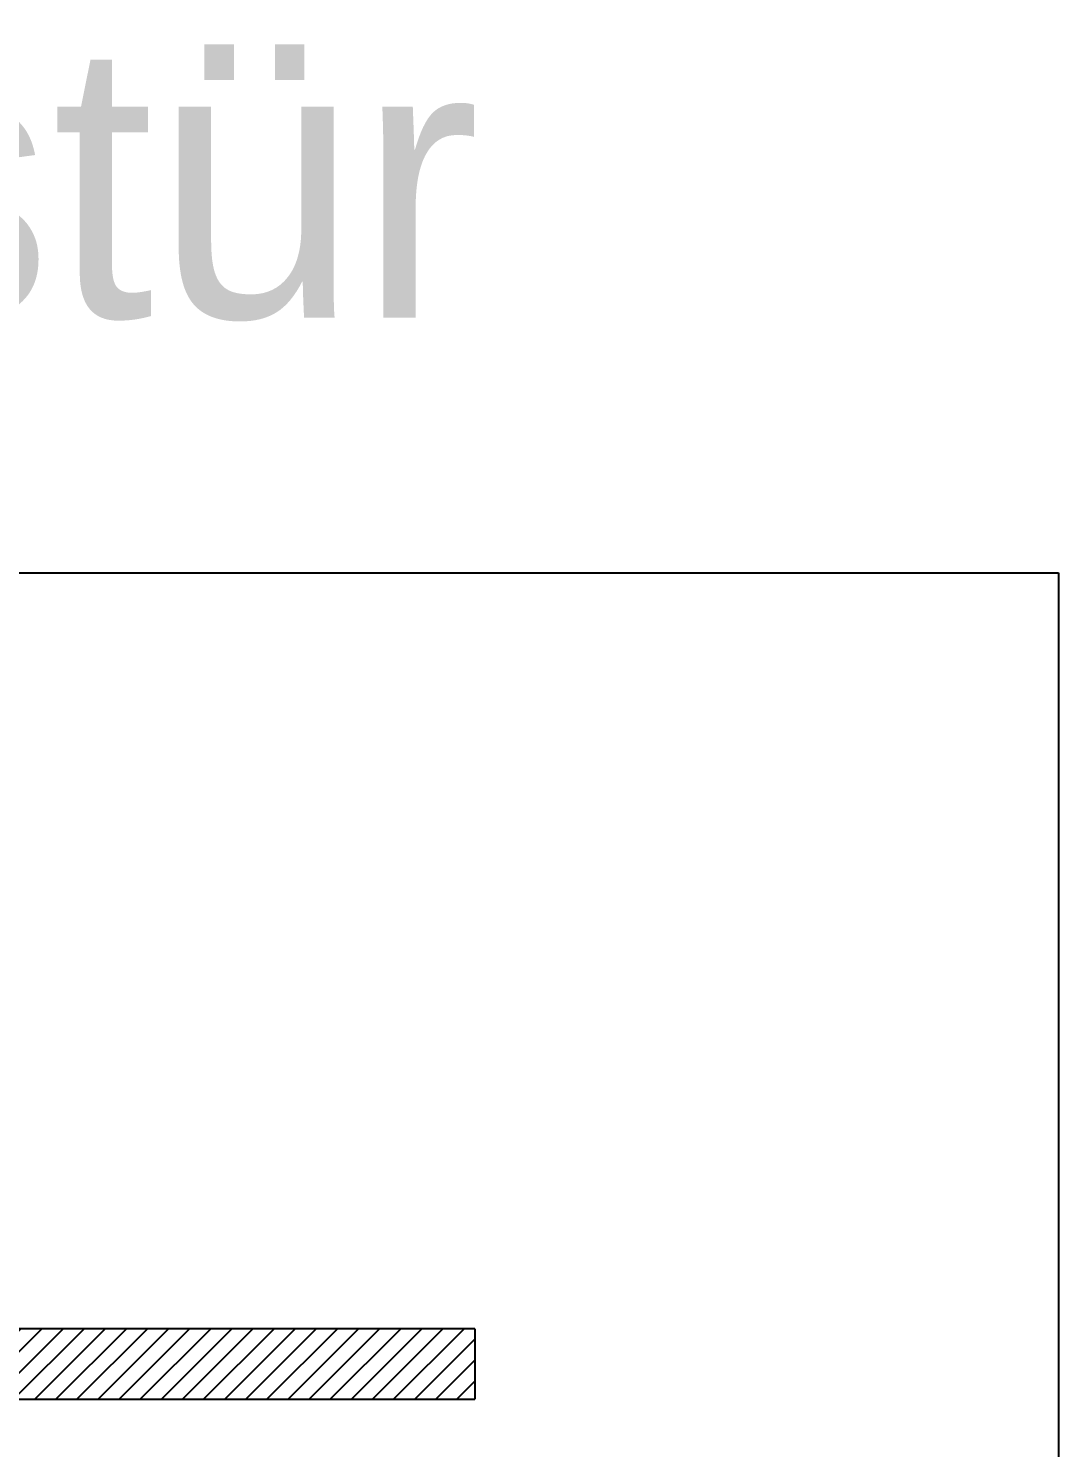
# Model space of a CAD drawing. Extents: x -442948 to -439736, y 420528 to 424220.
# Drawn here: x -441575.2 to -441356, y 423908.3 to 424210.2 of the extents above; entities that cross this region are included whole.
import ezdxf

# ---------------------------------------------------------------- set-up
doc = ezdxf.new("R2010")
doc.units = 0
doc.layers.add('YAZI', color=3, linetype='Continuous')

msp = doc.modelspace()

# ---------------------------------------------------------------- hatches: boundary and pattern name
at = {"true_color": 0xf8f6b0}
h = msp.add_hatch(dxfattribs=at)
h.set_pattern_fill('ANSI31', color=51)
h.set_pattern_definition([(45, (-44.038, 3415.665), (-2.24506403, 2.24506403), [])])
h.paths.add_polyline_path([(-441900.21, 423933.62), (-441900.21, 423918.62), (-441480.2, 423918.62), (-441480.2, 423933.62)])

# ---------------------------------------------------------------- linework, layer by layer
at = {"color": 51, "true_color": 0xf8f6b0}
for p, q in [((-441480.2, 423933.62), (-441900.21, 423933.62)), ((-441480.2, 423933.62), (-441480.2, 423918.62)), ((-441900.21, 423918.62), (-441480.2, 423918.62))]:
    msp.add_line(p, q, dxfattribs=at)
msp.add_lwpolyline([(-442113.95, 424094.38), (-441356.04, 424094.38), (-441356.04, 420528.11), (-442113.95, 420528.11)], close=True)

# ---------------------------------------------------------------- texts
at = {"layer": 'YAZI'}
msp.add_text('Kaynakli Fikstür', height=58.39, dxfattribs=at).set_placement((-442030.14, 424148.66))

doc.saveas('drawing.dxf')
